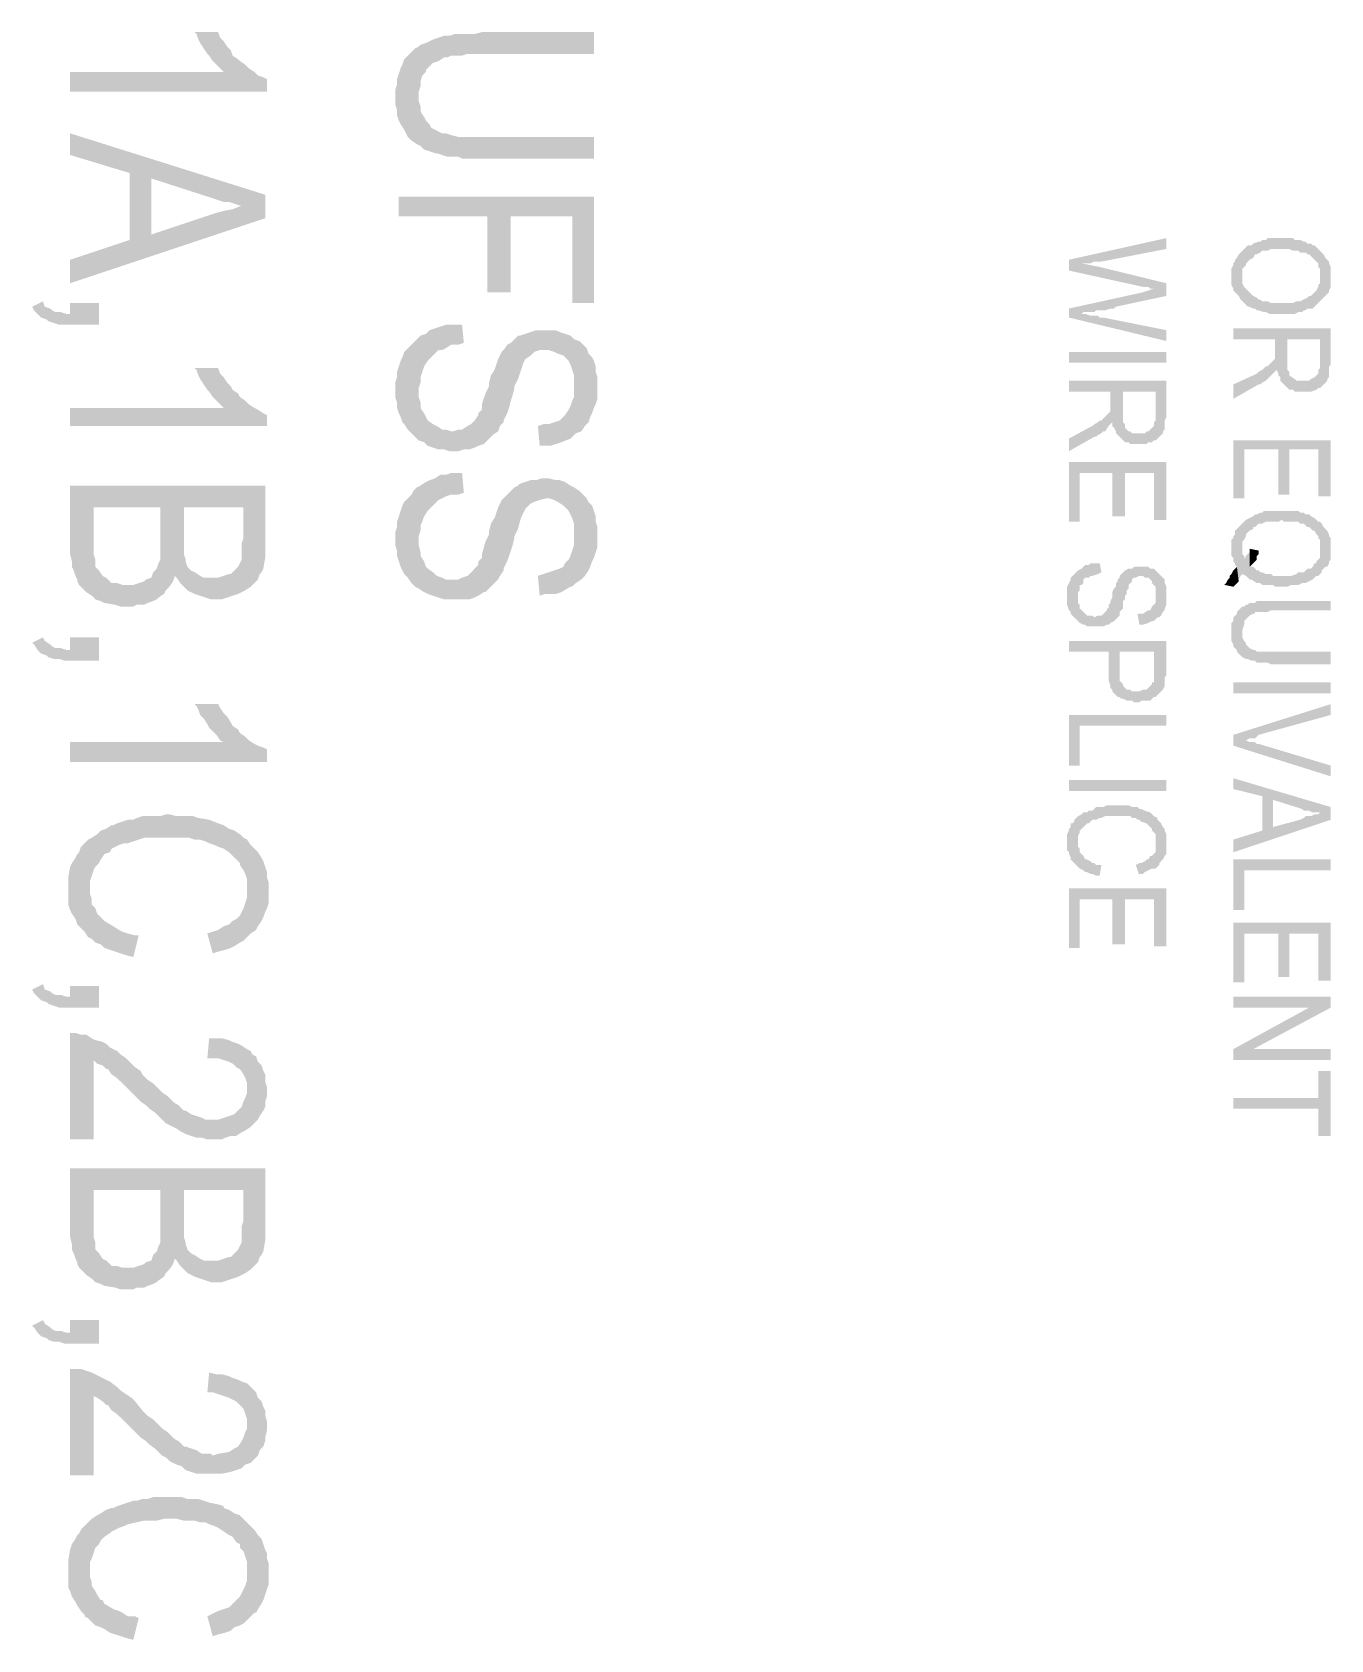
# Model space of a CAD drawing. Header units: inches. Extents: x -186 to 186, y -282 to 282.
# Drawn here: x 49.74 to 76.37, y 35.56 to 68.52 of the extents above; entities that cross this region are included whole.
import ezdxf

# ---------------------------------------------------------------- set-up
doc = ezdxf.new("R2010")
doc.units = ezdxf.units.IN
doc.header["$MEASUREMENT"] = 0
doc.layers.add('H', color=7, linetype='CONTINUOUS', lineweight=100)

msp = doc.modelspace()

# ---------------------------------------------------------------- hatches: boundary and pattern name
at = {"layer": 'H', "linetype": 'Continuous'}
for points in [[(54.556, 67.296), (54.556, 67.556), (54.481, 67.593), (54.37, 67.63), (54.296, 67.704), (54.185, 67.778), (54.111, 67.852), (54, 67.926), (53.963, 67.963), (53.852, 68.037), (53.815, 68.148), (53.741, 68.222), (53.667, 68.333), (53.667, 67.704), (50.519, 67.704), (50.519, 67.296)], [(53.667, 68.333), (53.593, 68.407), (53.556, 68.519), (53.074, 68.519), (53.111, 68.481), (53.148, 68.37), (53.185, 68.296), (53.259, 68.185), (53.333, 68.074), (53.37, 68.037), (53.444, 67.926), (53.519, 67.852), (53.593, 67.778), (53.667, 67.704)], [(61.259, 68.074), (61.259, 68.519), (58.963, 68.519), (58.815, 68.481), (58.667, 68.481), (58.519, 68.481), (58.407, 68.481), (58.296, 68.444), (58.185, 68.444), (58.074, 68.407), (57.963, 68.37), (57.889, 68.333), (57.815, 68.296), (57.704, 68.259), (57.667, 68.222), (57.667, 67.222), (57.667, 67.296), (57.704, 67.407), (57.704, 67.519), (57.741, 67.63), (57.815, 67.704), (57.815, 67.741), (57.889, 67.815), (57.963, 67.889), (58.074, 67.926), (58.185, 68), (58.259, 68), (58.333, 68.037), (58.444, 68.037), (58.556, 68.037), (58.667, 68.074), (58.963, 68.074)], [(61.259, 65.926), (61.259, 66.37), (58.704, 66.37), (58.593, 66.37), (58.481, 66.37), (58.333, 66.407), (58.222, 66.444), (58.148, 66.444), (58.074, 66.481), (58, 66.519), (57.926, 66.556), (57.889, 66.63), (57.815, 66.704), (57.778, 66.778), (57.704, 66.889), (57.704, 67), (57.667, 67.111), (57.667, 67.222), (57.667, 68.222), (57.593, 68.185), (57.519, 68.111), (57.444, 68.037), (57.37, 67.963), (57.333, 67.852), (57.296, 67.778), (57.259, 67.667), (57.222, 67.556), (57.222, 67.444), (57.185, 67.333), (57.185, 67.037), (57.222, 66.926), (57.222, 66.815), (57.259, 66.704), (57.296, 66.63), (57.37, 66.519), (57.407, 66.444), (57.444, 66.37), (57.519, 66.296), (57.63, 66.222), (57.704, 66.185), (57.778, 66.111), (57.889, 66.074), (58, 66.037), (58.037, 66.037), (58.148, 66), (58.259, 65.963), (58.333, 65.963), (58.481, 65.963), (58.556, 65.926), (58.704, 65.926), (58.815, 65.926), (58.963, 65.926)], [(54.519, 64.704), (54.519, 65.185), (50.519, 66.444), (50.519, 66), (51.741, 65.63), (51.741, 64.259), (52.185, 65.519), (53.333, 65.148), (53.444, 65.111), (53.556, 65.074), (53.667, 65.037), (53.778, 65.037), (53.889, 65), (54, 64.963), (54.111, 64.963)], [(54.519, 64.704), (54.111, 64.963), (54.037, 64.963), (53.852, 64.889), (53.667, 64.852), (53.519, 64.815), (53.407, 64.778), (53.296, 64.741), (52.185, 64.37), (52.185, 65.519), (51.741, 64.259), (50.519, 63.852), (50.519, 63.37)], [(61.259, 62.963), (61.259, 65.148), (57.259, 65.148), (57.259, 64.741), (59.074, 64.741), (59.074, 63.185), (59.556, 63.185), (59.556, 64.741), (60.815, 64.741), (60.815, 62.963)], [(73, 64.074), (73, 64.296), (71, 63.852), (71.259, 63.778), (71.296, 63.778), (71.333, 63.778), (71.407, 63.778), (71.444, 63.778), (71.519, 63.815), (71.63, 63.815), (71.667, 63.815)], [(76.37, 63.519), (76.37, 63.63), (76.37, 63.667), (76.37, 63.704), (76.333, 63.778), (76.333, 63.815), (76.296, 63.852), (76.259, 63.889), (76.222, 63.963), (76.185, 64), (76.148, 64.037), (76.111, 64.074), (76.074, 64.111), (76.037, 64.148), (76, 64.148), (75.963, 64.185), (75.889, 64.185), (75.852, 64.222), (75.815, 64.222), (75.741, 64.259), (75.704, 64.259), (75.63, 64.259), (75.593, 64.296), (75.519, 64.296), (75.185, 64.296), (75.148, 64.296), (75.074, 64.296), (75.037, 64.259), (74.963, 64.259), (74.926, 64.222), (74.889, 64.222), (74.778, 64.185), (74.741, 64.148), (74.667, 64.148), (74.63, 64.111), (74.593, 64.074), (74.556, 64.037), (74.519, 64), (74.481, 63.963), (74.444, 63.889), (74.407, 63.852), (74.407, 63.815), (74.37, 63.778), (74.37, 63.741), (74.333, 63.667), (74.333, 63.63), (74.333, 63.556), (74.333, 63.519), (74.333, 63.481), (74.333, 63.37), (74.333, 63.333), (74.37, 63.259), (74.37, 63.222), (74.407, 63.185), (74.444, 63.148), (74.481, 63.111), (74.519, 63.037), (74.556, 63), (74.556, 63.556), (74.556, 63.593), (74.556, 63.667), (74.593, 63.704), (74.63, 63.741), (74.63, 63.778), (74.667, 63.815), (74.704, 63.852), (74.778, 63.889), (74.815, 63.963), (74.852, 63.963), (74.926, 64), (74.963, 64.037), (75.037, 64.037), (75.074, 64.037), (75.148, 64.074), (75.259, 64.074), (75.333, 64.074), (75.407, 64.074), (75.519, 64.074), (75.593, 64.037), (75.667, 64.037), (75.704, 64.037), (75.741, 64), (75.815, 64), (75.852, 64), (75.889, 63.963), (75.926, 63.963), (75.963, 63.926), (76, 63.889), (76.037, 63.852), (76.074, 63.815), (76.111, 63.778), (76.111, 63.704), (76.148, 63.667), (76.148, 63.63), (76.148, 63), (76.185, 63.037), (76.222, 63.074), (76.259, 63.111), (76.296, 63.148), (76.333, 63.185), (76.333, 63.222), (76.37, 63.296), (76.37, 63.333), (76.37, 63.407), (76.37, 63.444)], [(73, 63.111), (73, 63.37), (71.63, 63.704), (71.259, 63.778), (71, 63.852), (71, 63.63), (72.519, 63.296), (72.556, 63.296), (72.63, 63.296), (72.667, 63.259), (72.741, 63.259)], [(76.148, 63), (76.148, 63.519), (76.148, 63.444), (76.148, 63.37), (76.111, 63.333), (76.111, 63.296), (76.074, 63.222), (76.037, 63.185), (76, 63.148), (75.963, 63.111), (75.926, 63.111), (75.889, 63.074), (75.815, 63.037), (75.741, 63), (75.704, 63), (75.667, 63), (75.593, 62.963), (75.519, 62.963), (75.185, 62.963), (75.148, 62.963), (75.074, 63), (75.037, 63), (74.963, 63), (74.926, 63.037), (74.889, 63.037), (74.852, 63.074), (74.778, 63.111), (74.741, 63.148), (74.704, 63.185), (74.667, 63.222), (74.63, 63.259), (74.593, 63.296), (74.556, 63.37), (74.556, 63.407), (74.556, 63.481), (74.556, 63.519), (74.556, 63), (74.593, 62.963), (74.63, 62.926), (74.667, 62.889), (74.704, 62.889), (74.778, 62.852), (74.815, 62.852), (74.852, 62.815), (74.889, 62.815), (75, 62.778), (75.037, 62.778), (75.111, 62.741), (75.185, 62.741), (75.222, 62.741), (75.481, 62.741), (75.556, 62.741), (75.63, 62.741), (75.704, 62.778), (75.778, 62.778), (75.815, 62.815), (75.852, 62.815), (75.889, 62.852), (75.926, 62.852), (76, 62.852), (76.037, 62.889), (76.074, 62.926), (76.111, 62.963)], [(51.111, 62.519), (51.111, 62.963), (50.519, 62.963), (50.519, 62.741), (50.444, 62.741), (50.333, 62.778), (50.222, 62.778), (50.148, 62.815), (50.111, 62.852), (50, 62.889), (49.963, 63), (49.741, 62.889), (49.778, 62.815), (49.852, 62.741), (49.926, 62.667), (50.037, 62.63), (50.074, 62.593), (50.185, 62.556), (50.296, 62.519), (50.407, 62.519), (50.519, 62.519)], [(73, 63.111), (72.741, 63.259), (72.519, 63.185), (71, 62.852), (71.259, 62.741), (71.296, 62.778), (71.37, 62.778), (71.407, 62.778), (71.481, 62.778), (71.519, 62.778), (71.556, 62.815), (71.63, 62.815), (71.704, 62.815), (71.741, 62.815), (71.852, 62.852), (71.926, 62.852), (71.963, 62.889)], [(73, 62.185), (73, 62.407), (71.704, 62.667), (71.63, 62.667), (71.593, 62.704), (71.519, 62.704), (71.481, 62.704), (71.444, 62.704), (71.333, 62.741), (71.259, 62.741), (71, 62.852), (71, 62.667)], [(61.333, 61.259), (61.333, 61.444), (61.296, 61.556), (61.296, 61.667), (61.259, 61.778), (61.222, 61.852), (61.148, 61.926), (61.111, 62.037), (61.037, 62.111), (60.963, 62.185), (60.852, 62.222), (60.778, 62.296), (60.667, 62.333), (60.556, 62.37), (60.481, 62.407), (60.333, 62.407), (60.185, 62.407), (60.074, 62.407), (59.963, 62.37), (59.852, 62.333), (59.741, 62.296), (59.704, 62.296), (59.63, 62.222), (59.556, 62.148), (59.481, 62.111), (59.407, 62), (59.37, 61.963), (59.333, 61.889), (59.296, 61.815), (59.259, 61.704), (59.222, 61.593), (59.148, 61.481), (59.111, 61.333), (59.111, 61.259), (59.037, 61.111), (59, 61), (58.963, 60.889), (58.963, 60.778), (58.889, 60.704), (58.889, 60.667), (58.815, 60.556), (58.741, 60.481), (58.667, 60.444), (58.556, 60.37), (58.481, 60.37), (58.37, 60.333), (58.333, 60.333), (58.222, 60.37), (58.148, 60.37), (58.037, 60.444), (57.963, 60.481), (57.852, 60.556), (57.815, 60.63), (57.778, 60.704), (57.704, 60.815), (57.704, 60.926), (57.667, 61.037), (57.667, 61.148), (57.63, 62.222), (57.556, 62.148), (57.519, 62.111), (57.444, 62.037), (57.37, 61.963), (57.333, 61.852), (57.296, 61.778), (57.259, 61.667), (57.222, 61.556), (57.222, 61.444), (57.185, 61.333), (57.185, 61.037), (57.222, 60.926), (57.222, 60.815), (57.259, 60.704), (57.296, 60.63), (57.333, 60.519), (57.37, 60.481), (57.444, 60.37), (57.519, 60.296), (57.593, 60.222), (57.667, 60.148), (57.778, 60.111), (57.852, 60.037), (57.963, 60), (58.074, 59.963), (58.185, 59.963), (58.296, 59.926), (58.481, 59.926), (58.593, 59.963), (58.704, 59.963), (58.815, 60), (58.889, 60.037), (59, 60.074), (59.037, 60.111), (59.111, 60.185), (59.185, 60.259), (59.296, 60.333), (59.333, 60.444), (59.407, 60.519), (59.407, 60.556), (59.444, 60.63), (59.481, 60.704), (59.519, 60.815), (59.556, 60.963), (59.593, 61.074), (59.63, 61.222), (59.63, 61.259), (59.704, 61.407), (59.741, 61.519), (59.778, 61.63), (59.815, 61.741), (59.852, 61.815), (59.963, 61.889), (60.037, 61.963), (60.148, 62), (60.296, 62), (60.333, 62), (60.444, 61.963), (60.519, 61.926), (60.63, 61.889), (60.704, 61.815), (60.741, 61.778), (60.778, 61.704), (60.815, 61.593), (60.852, 61.481), (60.852, 61.37), (60.852, 61.222), (60.889, 60.296), (61, 60.333), (61.074, 60.444), (61.148, 60.519), (61.185, 60.63), (61.222, 60.704), (61.259, 60.815), (61.296, 60.889), (61.333, 61), (61.333, 61.148)], [(58.593, 62.148), (58.556, 62.519), (58.444, 62.519), (58.333, 62.519), (58.222, 62.519), (58.111, 62.481), (58, 62.444), (57.889, 62.407), (57.815, 62.333), (57.704, 62.296), (57.63, 62.222), (57.667, 61.148), (57.667, 61.222), (57.704, 61.333), (57.704, 61.444), (57.741, 61.556), (57.778, 61.667), (57.852, 61.778), (57.926, 61.852), (58, 61.926), (58.074, 62), (58.148, 62), (58.222, 62.037), (58.333, 62.111), (58.481, 62.111)], [(76.37, 61.704), (76.37, 62.444), (74.37, 62.444), (74.37, 62.222), (75.222, 62.222), (75.222, 62), (75.259, 61.593), (75.296, 61.519), (75.296, 61.481), (75.333, 61.444), (75.333, 61.37), (75.37, 61.333), (75.407, 61.296), (75.444, 61.259), (75.481, 62.222), (76.148, 62.222), (76.148, 61.704), (76.148, 61.222), (76.185, 61.259), (76.222, 61.296), (76.259, 61.333), (76.296, 61.37), (76.296, 61.407), (76.333, 61.444), (76.333, 61.481), (76.333, 61.519), (76.333, 61.667)], [(75.259, 61.593), (75.222, 62), (75.222, 61.889), (75.222, 61.852), (75.222, 61.815), (75.185, 61.778), (75.148, 61.741), (75.111, 61.704), (75.074, 61.667), (75.037, 61.667), (75, 61.63), (74.963, 61.593), (74.889, 61.556), (74.852, 61.519), (74.778, 61.481), (74.37, 61.296), (74.37, 61), (74.889, 61.296), (74.926, 61.296), (74.963, 61.333), (75.037, 61.37), (75.074, 61.407), (75.111, 61.444), (75.222, 61.556)], [(76.148, 61.222), (76.148, 61.704), (76.148, 61.63), (76.111, 61.593), (76.111, 61.519), (76.074, 61.481), (76.037, 61.444), (75.963, 61.407), (75.926, 61.37), (75.852, 61.37), (75.704, 61.37), (75.667, 61.37), (75.63, 61.407), (75.519, 61.481), (75.519, 61.519), (75.519, 61.556), (75.481, 61.593), (75.481, 61.63), (75.481, 62.222), (75.444, 61.259), (75.481, 61.222), (75.519, 61.185), (75.593, 61.185), (75.63, 61.148), (75.704, 61.148), (75.889, 61.148), (75.963, 61.148), (76.074, 61.185), (76.111, 61.222)], [(71, 61.741), (73, 61.741), (73, 61.963), (71, 61.963)], [(54.556, 60.444), (54.556, 60.667), (54.481, 60.704), (54.37, 60.778), (54.296, 60.815), (54.185, 60.889), (54.111, 60.963), (54, 61.037), (53.963, 61.111), (53.852, 61.185), (53.815, 61.259), (53.741, 61.333), (53.667, 61.444), (53.667, 60.815), (50.519, 60.815), (50.519, 60.444)], [(53.667, 61.444), (53.593, 61.519), (53.556, 61.63), (53.074, 61.63), (53.111, 61.593), (53.148, 61.481), (53.185, 61.407), (53.259, 61.296), (53.333, 61.185), (53.37, 61.148), (53.444, 61.037), (53.519, 60.963), (53.593, 60.889), (53.667, 60.815)], [(73, 60.63), (73, 61.37), (71, 61.37), (71, 61.148), (71.852, 61.148), (71.852, 60.889), (71.889, 60.519), (71.889, 60.444), (71.926, 60.407), (71.963, 60.333), (71.963, 60.296), (72, 60.259), (72.074, 60.185), (72.111, 61.148), (72.778, 61.148), (72.778, 60.63), (72.778, 60.148), (72.815, 60.185), (72.852, 60.222), (72.889, 60.259), (72.926, 60.296), (72.926, 60.333), (72.963, 60.37), (72.963, 60.407), (72.963, 60.444), (72.963, 60.556)], [(60.889, 60.296), (60.852, 61.222), (60.852, 61.185), (60.852, 61.037), (60.815, 60.963), (60.778, 60.852), (60.741, 60.778), (60.667, 60.667), (60.63, 60.63), (60.556, 60.556), (60.444, 60.519), (60.333, 60.481), (60.222, 60.481), (60.111, 60.444), (60.148, 60.037), (60.259, 60.037), (60.37, 60.037), (60.481, 60.074), (60.593, 60.111), (60.778, 60.185), (60.815, 60.222)], [(72.778, 60.148), (72.778, 60.63), (72.778, 60.556), (72.741, 60.519), (72.741, 60.444), (72.704, 60.407), (72.667, 60.37), (72.63, 60.333), (72.593, 60.333), (72.556, 60.296), (72.481, 60.296), (72.333, 60.296), (72.296, 60.296), (72.259, 60.333), (72.222, 60.333), (72.185, 60.37), (72.148, 60.407), (72.148, 60.444), (72.148, 60.481), (72.111, 60.519), (72.111, 60.556), (72.111, 61.148), (72.074, 60.185), (72.111, 60.148), (72.148, 60.111), (72.222, 60.111), (72.259, 60.074), (72.333, 60.074), (72.519, 60.074), (72.593, 60.074), (72.63, 60.111), (72.704, 60.111), (72.741, 60.148)], [(71.889, 60.519), (71.852, 60.889), (71.852, 60.815), (71.852, 60.778), (71.852, 60.741), (71.815, 60.704), (71.741, 60.63), (71.704, 60.593), (71.667, 60.556), (71.63, 60.556), (71.593, 60.519), (71.519, 60.481), (71.481, 60.444), (71.407, 60.407), (71, 60.185), (71, 59.926), (71.519, 60.222), (71.556, 60.222), (71.593, 60.259), (71.667, 60.296), (71.704, 60.333), (71.741, 60.333), (71.815, 60.444), (71.852, 60.481)], [(76.37, 59), (76.37, 60.148), (74.37, 60.148), (74.37, 58.963), (74.593, 58.963), (74.593, 59.963), (75.296, 59.963), (75.296, 59.037), (75.519, 59.037), (75.519, 59.963), (76.111, 59.963), (76.111, 59)], [(73, 58.519), (73, 59.704), (71, 59.704), (71, 58.481), (71.222, 58.481), (71.222, 59.481), (71.889, 59.481), (71.889, 58.593), (72.148, 58.593), (72.148, 59.481), (72.741, 59.481), (72.741, 58.519)], [(61.333, 58.185), (61.333, 58.37), (61.296, 58.481), (61.296, 58.593), (61.259, 58.704), (61.222, 58.815), (61.148, 58.889), (61.111, 58.963), (61.037, 59.037), (60.963, 59.111), (60.852, 59.185), (60.778, 59.222), (60.667, 59.296), (60.556, 59.333), (60.481, 59.333), (60.333, 59.37), (60.185, 59.37), (60.074, 59.333), (59.963, 59.333), (59.852, 59.296), (59.741, 59.259), (59.704, 59.222), (59.63, 59.185), (59.556, 59.111), (59.481, 59.037), (59.407, 58.963), (59.37, 58.926), (59.333, 58.852), (59.296, 58.778), (59.259, 58.667), (59.222, 58.556), (59.148, 58.444), (59.111, 58.296), (59.111, 58.222), (59.037, 58.074), (58.963, 57.815), (58.963, 57.741), (58.889, 57.667), (58.889, 57.593), (58.815, 57.519), (58.741, 57.444), (58.667, 57.37), (58.556, 57.333), (58.481, 57.296), (58.37, 57.296), (58.333, 57.296), (58.222, 57.296), (58.148, 57.333), (58.037, 57.37), (57.963, 57.444), (57.852, 57.519), (57.815, 57.556), (57.778, 57.667), (57.704, 57.778), (57.704, 57.852), (57.667, 58), (57.667, 58.111), (57.63, 59.185), (57.556, 59.111), (57.519, 59.037), (57.444, 58.963), (57.37, 58.889), (57.333, 58.815), (57.296, 58.704), (57.259, 58.593), (57.222, 58.481), (57.222, 58.37), (57.185, 58.259), (57.185, 58), (57.222, 57.889), (57.222, 57.778), (57.259, 57.667), (57.296, 57.556), (57.333, 57.481), (57.37, 57.407), (57.444, 57.333), (57.519, 57.222), (57.593, 57.148), (57.667, 57.111), (57.778, 57.037), (57.852, 57), (57.963, 56.963), (58.074, 56.926), (58.185, 56.889), (58.296, 56.889), (58.481, 56.889), (58.593, 56.889), (58.704, 56.889), (58.815, 56.926), (58.889, 56.963), (59, 57.037), (59.037, 57.037), (59.111, 57.111), (59.185, 57.185), (59.296, 57.296), (59.333, 57.37), (59.407, 57.481), (59.407, 57.519), (59.444, 57.593), (59.481, 57.667), (59.519, 57.778), (59.556, 57.889), (59.593, 58), (59.63, 58.148), (59.63, 58.185), (59.704, 58.333), (59.741, 58.481), (59.778, 58.593), (59.815, 58.667), (59.852, 58.741), (59.963, 58.852), (60.037, 58.889), (60.148, 58.926), (60.296, 58.963), (60.333, 58.963), (60.444, 58.926), (60.519, 58.889), (60.63, 58.815), (60.704, 58.741), (60.741, 58.704), (60.778, 58.63), (60.815, 58.556), (60.852, 58.444), (60.852, 58.333), (60.852, 58.185), (60.889, 57.222), (61, 57.296), (61.074, 57.37), (61.148, 57.481), (61.185, 57.556), (61.222, 57.667), (61.259, 57.741), (61.296, 57.852), (61.333, 57.963), (61.333, 58.074)], [(58.593, 59.074), (58.556, 59.481), (58.444, 59.481), (58.333, 59.481), (58.222, 59.444), (58.111, 59.444), (58, 59.37), (57.889, 59.333), (57.815, 59.296), (57.704, 59.222), (57.63, 59.185), (57.667, 58.111), (57.667, 58.185), (57.704, 58.296), (57.704, 58.407), (57.741, 58.481), (57.778, 58.593), (57.852, 58.704), (57.926, 58.778), (58, 58.852), (58.074, 58.926), (58.148, 58.963), (58.222, 59), (58.333, 59.037), (58.481, 59.037)], [(54.519, 58), (54.519, 59.222), (50.519, 59.222), (50.519, 57.815), (50.556, 57.667), (50.556, 57.556), (50.593, 57.481), (50.63, 57.37), (50.667, 57.296), (50.667, 57.259), (50.704, 57.185), (50.778, 57.111), (50.852, 57.037), (50.963, 56.963), (51, 58.778), (52.37, 58.778), (52.37, 58.037), (52.444, 57), (52.481, 57.074), (52.556, 57.148), (52.63, 57.259), (52.667, 57.37), (52.704, 57.333), (52.778, 57.222), (52.852, 57.148), (52.852, 58.778), (54.074, 58.778), (54.074, 58.148), (54.111, 57.074), (54.222, 57.148), (54.296, 57.222), (54.37, 57.296), (54.407, 57.407), (54.444, 57.444), (54.481, 57.519), (54.519, 57.741), (54.519, 57.852)], [(52.444, 57), (52.37, 58.037), (52.37, 57.963), (52.37, 57.815), (52.37, 57.704), (52.333, 57.63), (52.296, 57.519), (52.222, 57.444), (52.185, 57.333), (52.074, 57.296), (52.037, 57.259), (51.926, 57.222), (51.815, 57.185), (51.704, 57.185), (51.593, 57.185), (51.481, 57.222), (51.37, 57.222), (51.296, 57.296), (51.259, 57.333), (51.185, 57.37), (51.111, 57.481), (51.037, 57.556), (51.037, 57.63), (51.037, 57.704), (51, 57.815), (51, 57.963), (51, 58.778), (50.963, 56.963), (51.037, 56.889), (51.148, 56.852), (51.222, 56.815), (51.444, 56.778), (51.556, 56.741), (51.815, 56.741), (51.889, 56.778), (52.037, 56.778), (52.111, 56.815), (52.222, 56.852), (52.296, 56.889), (52.333, 56.926)], [(54.111, 57.074), (54.074, 58.148), (54.037, 58.037), (54.037, 57.926), (54.037, 57.815), (54.037, 57.704), (54, 57.63), (53.963, 57.556), (53.889, 57.481), (53.815, 57.407), (53.778, 57.407), (53.667, 57.37), (53.556, 57.333), (53.37, 57.333), (53.259, 57.333), (53.185, 57.37), (53.074, 57.444), (53, 57.481), (52.926, 57.556), (52.889, 57.667), (52.889, 57.704), (52.852, 57.815), (52.852, 57.926), (52.852, 58.778), (52.852, 57.148), (52.926, 57.074), (53, 57.037), (53.074, 57), (53.185, 56.963), (53.296, 56.926), (53.407, 56.889), (53.63, 56.889), (53.741, 56.926), (53.852, 56.963), (53.963, 57), (54.037, 57.037)], [(76.37, 57.926), (76.37, 58.037), (76.37, 58.074), (76.37, 58.148), (76.333, 58.185), (76.333, 58.222), (76.296, 58.296), (76.259, 58.333), (76.222, 58.37), (76.185, 58.444), (76.148, 58.481), (76.111, 58.481), (76.074, 58.519), (76.037, 58.556), (75.963, 58.593), (75.926, 58.63), (75.889, 58.63), (75.852, 58.63), (75.815, 58.667), (75.741, 58.667), (75.704, 58.704), (75.667, 58.704), (75.593, 58.704), (75.519, 58.704), (75.185, 58.704), (75.148, 58.704), (75.074, 58.704), (75, 58.704), (74.963, 58.667), (74.926, 58.667), (74.852, 58.63), (74.815, 58.63), (74.778, 58.593), (74.704, 58.556), (74.63, 58.519), (74.593, 58.481), (74.556, 58.444), (74.519, 58.407), (74.481, 58.37), (74.444, 58.333), (74.407, 58.296), (74.407, 58.222), (74.37, 58.185), (74.37, 58.148), (74.333, 58.111), (74.333, 58.037), (74.333, 58), (74.333, 57.963), (74.333, 57.889), (74.333, 57.852), (74.333, 57.778), (74.37, 57.741), (74.37, 57.667), (74.407, 57.63), (74.407, 57.593), (74.444, 57.556), (74.481, 57.259), (74.481, 57.296), (74.519, 57.37), (74.556, 57.926), (74.556, 57.963), (74.556, 58.037), (74.556, 58.074), (74.593, 58.111), (74.63, 58.185), (74.63, 58.222), (74.667, 58.259), (74.704, 58.296), (74.778, 58.333), (74.778, 58.37), (74.815, 58.37), (74.852, 58.407), (74.889, 58.444), (74.963, 58.444), (75.037, 58.481), (75.148, 58.481), (75.296, 58.481), (75.37, 58.519), (75.407, 58.481), (75.519, 58.481), (75.593, 58.481), (75.63, 58.481), (75.704, 58.481), (75.741, 58.444), (75.815, 58.444), (75.852, 58.407), (75.889, 58.37), (75.926, 58.37), (75.963, 58.333), (76, 58.296), (76.037, 58.296), (76.074, 58.222), (76.111, 58.185), (76.111, 58.148), (76.148, 58.111), (76.148, 58.037), (76.148, 57.926), (76.185, 57.444), (76.185, 57.481), (76.222, 57.519), (76.259, 57.556), (76.296, 57.556), (76.333, 57.63), (76.333, 57.667), (76.37, 57.704), (76.37, 57.778), (76.37, 57.815), (76.37, 57.889)], [(60.889, 57.222), (60.852, 58.185), (60.852, 58.111), (60.852, 58), (60.815, 57.889), (60.778, 57.778), (60.741, 57.704), (60.667, 57.63), (60.63, 57.556), (60.556, 57.519), (60.444, 57.481), (60.333, 57.444), (60.222, 57.407), (60.111, 57.37), (60.148, 56.963), (60.259, 57), (60.37, 57), (60.481, 57), (60.593, 57.037), (60.778, 57.148), (60.815, 57.148)], [(76.185, 57.444), (76.148, 57.926), (76.148, 57.852), (76.148, 57.815), (76.148, 57.741), (76.111, 57.704), (76.074, 57.667), (76.074, 57.63), (76.037, 57.63), (76, 57.556), (75.963, 57.519), (75.889, 57.519), (75.815, 57.444), (75.741, 57.444), (75.704, 57.444), (75.667, 57.407), (75.556, 57.37), (75.185, 57.37), (75.148, 57.407), (75.074, 57.407), (75.037, 57.407), (74.963, 57.444), (74.926, 57.444), (74.889, 57.481), (74.852, 57.481), (74.815, 57.519), (74.778, 57.556), (74.704, 57.556), (74.704, 57.926), (74.704, 57.889), (74.704, 57.852), (74.667, 57.815), (74.63, 57.778), (74.593, 57.704), (74.593, 57.778), (74.556, 57.815), (74.556, 57.889), (74.556, 57.926), (74.519, 57.37), (74.556, 57.407), (74.63, 57.37), (74.667, 57.333), (74.704, 57.296), (74.741, 57.296), (74.852, 57.222), (74.889, 57.222), (74.926, 57.222), (74.963, 57.185), (75.037, 57.185), (75.074, 57.185), (75.148, 57.185), (75.185, 57.185), (75.222, 57.148), (75.481, 57.148), (75.556, 57.185), (75.63, 57.185), (75.667, 57.185), (75.704, 57.185), (75.778, 57.222), (75.815, 57.222), (75.852, 57.222), (75.926, 57.259), (76, 57.296), (76.037, 57.333), (76.074, 57.37), (76.111, 57.37)], [(74.889, 57.889), (74.704, 57.926), (74.704, 57.556), (74.741, 57.593), (74.778, 57.63), (74.815, 57.667), (74.852, 57.704), (74.852, 57.778), (74.889, 57.815)], [(73, 57), (73, 57.074), (73, 57.148), (72.963, 57.222), (72.963, 57.296), (72.926, 57.333), (72.889, 57.37), (72.852, 57.407), (72.815, 57.444), (72.778, 57.481), (72.741, 57.519), (72.667, 57.519), (72.63, 57.556), (72.593, 57.556), (72.519, 57.556), (72.481, 57.556), (72.444, 57.556), (72.37, 57.556), (72.333, 57.556), (72.296, 57.519), (72.222, 57.519), (72.148, 57.481), (72.074, 57.407), (72.037, 57.37), (72.037, 57.333), (72, 57.296), (72, 57.259), (71.963, 57.222), (71.963, 57.148), (71.926, 57.111), (71.889, 57.037), (71.889, 57), (71.889, 56.926), (71.852, 56.852), (71.852, 56.815), (71.815, 56.778), (71.815, 56.704), (71.778, 56.704), (71.778, 56.667), (71.741, 56.63), (71.667, 56.556), (71.63, 56.556), (71.593, 56.556), (71.519, 56.519), (71.481, 56.556), (71.407, 56.556), (71.37, 56.556), (71.333, 56.593), (71.296, 56.63), (71.259, 56.667), (71.222, 56.704), (71.222, 56.778), (71.185, 56.815), (71.185, 56.889), (71.185, 56.963), (71.185, 57.481), (71.148, 57.444), (71.111, 57.407), (71.037, 57.333), (71.037, 57.296), (71, 57.222), (70.963, 57.148), (70.963, 57.074), (70.963, 57.037), (70.963, 56.963), (70.963, 56.889), (70.963, 56.815), (70.963, 56.778), (71, 56.667), (71.037, 56.63), (71.037, 56.593), (71.074, 56.556), (71.111, 56.519), (71.148, 56.481), (71.185, 56.444), (71.222, 56.407), (71.296, 56.37), (71.333, 56.37), (71.37, 56.333), (71.444, 56.333), (71.667, 56.333), (71.704, 56.333), (71.778, 56.37), (71.815, 56.37), (71.852, 56.407), (71.926, 56.444), (71.963, 56.481), (72.037, 56.556), (72.037, 56.63), (72.074, 56.667), (72.111, 56.704), (72.111, 56.778), (72.111, 56.852), (72.148, 56.889), (72.148, 56.963), (72.185, 57), (72.185, 57.074), (72.222, 57.111), (72.222, 57.185), (72.259, 57.222), (72.296, 57.259), (72.296, 57.296), (72.333, 57.333), (72.37, 57.333), (72.444, 57.37), (72.519, 57.37), (72.556, 57.333), (72.63, 57.333), (72.667, 57.296), (72.704, 57.259), (72.704, 57.222), (72.741, 57.185), (72.778, 57.148), (72.778, 57.111), (72.778, 57.037), (72.778, 57), (72.815, 56.519), (72.852, 56.519), (72.889, 56.556), (72.926, 56.63), (72.963, 56.667), (72.963, 56.704), (73, 56.778), (73, 56.815), (73, 56.852), (73, 56.926)], [(71.667, 57.444), (71.63, 57.63), (71.519, 57.63), (71.444, 57.63), (71.407, 57.593), (71.333, 57.593), (71.296, 57.556), (71.259, 57.519), (71.185, 57.481), (71.185, 56.963), (71.185, 57.037), (71.222, 57.074), (71.222, 57.148), (71.222, 57.185), (71.259, 57.185), (71.296, 57.222), (71.296, 57.296), (71.333, 57.333), (71.407, 57.333), (71.444, 57.37), (71.481, 57.37), (71.593, 57.407)], [(74.481, 57.259), (74.444, 57.556), (74.407, 57.519), (74.37, 57.481), (74.333, 57.407), (74.296, 57.37), (74.296, 57.333), (74.259, 57.296), (74.222, 57.222), (74.185, 57.185), (74.37, 57.148), (74.407, 57.185), (74.444, 57.222)], [(72.815, 56.519), (72.778, 57), (72.778, 56.963), (72.778, 56.889), (72.778, 56.815), (72.741, 56.778), (72.704, 56.741), (72.667, 56.667), (72.63, 56.667), (72.519, 56.593), (72.481, 56.593), (72.407, 56.593), (72.444, 56.37), (72.481, 56.37), (72.519, 56.37), (72.63, 56.407), (72.704, 56.444), (72.741, 56.444), (72.778, 56.481)], [(76.37, 55.556), (76.37, 55.815), (75, 55.815), (74.963, 55.815), (74.889, 55.815), (74.852, 55.815), (74.815, 55.852), (74.778, 55.852), (74.704, 55.889), (74.667, 55.926), (74.63, 55.963), (74.63, 56), (74.593, 56.037), (74.556, 56.111), (74.556, 56.185), (74.556, 56.222), (74.556, 56.741), (74.444, 56.63), (74.444, 56.593), (74.407, 56.556), (74.37, 56.519), (74.37, 56.444), (74.333, 56.407), (74.333, 56.333), (74.333, 56.296), (74.333, 56.222), (74.333, 56.185), (74.333, 56.148), (74.333, 56.074), (74.333, 56.037), (74.37, 55.963), (74.37, 55.926), (74.407, 55.889), (74.444, 55.852), (74.444, 55.815), (74.519, 55.741), (74.556, 55.704), (74.63, 55.667), (74.667, 55.667), (74.741, 55.63), (74.778, 55.63), (74.815, 55.63), (74.852, 55.593), (74.889, 55.593), (74.963, 55.593), (75.074, 55.593), (75.148, 55.556), (75.185, 55.556)], [(76.37, 56.667), (76.37, 56.852), (75.037, 56.852), (75, 56.852), (74.926, 56.852), (74.852, 56.852), (74.815, 56.815), (74.778, 56.815), (74.704, 56.815), (74.667, 56.778), (74.63, 56.778), (74.593, 56.741), (74.556, 56.741), (74.556, 56.222), (74.556, 56.259), (74.593, 56.37), (74.593, 56.444), (74.63, 56.481), (74.667, 56.519), (74.704, 56.556), (74.778, 56.593), (74.815, 56.593), (74.815, 56.63), (74.852, 56.63), (74.889, 56.63), (74.963, 56.63), (75.074, 56.63), (75.148, 56.667), (75.185, 56.667)], [(51.111, 55.63), (51.111, 56.111), (50.519, 56.111), (50.519, 55.852), (50.444, 55.852), (50.333, 55.889), (50.222, 55.889), (50.148, 55.926), (50.111, 55.963), (50, 56.037), (49.963, 56.111), (49.741, 56), (49.778, 55.963), (49.852, 55.852), (49.926, 55.778), (50.037, 55.741), (50.074, 55.704), (50.185, 55.667), (50.296, 55.667), (50.407, 55.63), (50.519, 55.63)], [(73, 55.444), (73, 56.037), (71, 56.037), (71, 55.815), (71.815, 55.815), (71.815, 55.296), (71.815, 55.222), (71.852, 55.111), (71.852, 55.074), (71.889, 55.037), (71.889, 55), (71.926, 54.963), (71.963, 54.926), (72, 54.889), (72.037, 54.889), (72.037, 55.815), (72.741, 55.815), (72.741, 54.889), (72.778, 54.889), (72.815, 54.926), (72.852, 54.963), (72.889, 55), (72.926, 55.037), (72.963, 55.111), (72.963, 55.148), (72.963, 55.185), (72.963, 55.222), (72.963, 55.296), (73, 55.333)], [(72.741, 54.889), (72.741, 55.407), (72.741, 55.296), (72.741, 55.259), (72.741, 55.185), (72.704, 55.185), (72.704, 55.148), (72.667, 55.111), (72.593, 55.037), (72.556, 55.037), (72.519, 55.037), (72.444, 55), (72.296, 55), (72.259, 55.037), (72.185, 55.037), (72.148, 55.074), (72.111, 55.111), (72.111, 55.148), (72.074, 55.185), (72.037, 55.222), (72.037, 55.259), (72.037, 55.333), (72.037, 55.407), (72.037, 55.815), (72.037, 54.889), (72.074, 54.852), (72.111, 54.852), (72.185, 54.815), (72.222, 54.815), (72.296, 54.815), (72.333, 54.778), (72.444, 54.778), (72.481, 54.815), (72.556, 54.815), (72.63, 54.815), (72.667, 54.815), (72.704, 54.852)], [(74.37, 54.963), (76.37, 54.963), (76.37, 55.185), (74.37, 55.185)], [(53.667, 54.556), (53.593, 54.667), (53.556, 54.741), (53.074, 54.741), (53.111, 54.704), (53.148, 54.63), (53.185, 54.519), (53.259, 54.444), (53.333, 54.333), (53.37, 54.259), (53.444, 54.185), (53.519, 54.111), (53.593, 54), (53.667, 53.963)], [(76.37, 54.519), (76.37, 54.741), (74.37, 54.111), (74.556, 54), (74.593, 54), (74.63, 54), (74.704, 54.037), (74.741, 54.037), (74.815, 54.037), (74.852, 54.074), (74.889, 54.111)], [(54.556, 53.556), (54.556, 53.815), (54.481, 53.852), (54.37, 53.889), (54.296, 53.926), (54.185, 54), (54.111, 54.074), (54, 54.148), (53.963, 54.222), (53.852, 54.296), (53.815, 54.37), (53.741, 54.481), (53.667, 54.556), (53.667, 53.963), (50.519, 53.963), (50.519, 53.556)], [(73, 54.296), (73, 54.519), (71, 54.519), (71, 53.481), (71.222, 53.481), (71.222, 54.296)], [(76.37, 53.259), (76.37, 53.481), (74.889, 53.926), (74.852, 53.926), (74.815, 53.963), (74.741, 53.963), (74.704, 53.963), (74.63, 54), (74.556, 54), (74.37, 54.111), (74.37, 53.889)], [(71, 52.963), (73, 52.963), (73, 53.185), (71, 53.185)], [(76.37, 52.37), (76.37, 52.63), (74.37, 53.222), (74.37, 53), (74.963, 52.852), (74.963, 52.148), (75.185, 52.778), (75.778, 52.593), (75.815, 52.556), (75.852, 52.556), (75.926, 52.556), (76, 52.519), (76.037, 52.519), (76.111, 52.519), (76.148, 52.519)], [(76.37, 52.37), (76.148, 52.519), (76.111, 52.481), (76.074, 52.481), (76.037, 52.481), (75.963, 52.444), (75.926, 52.444), (75.852, 52.444), (75.815, 52.407), (75.741, 52.37), (75.185, 52.222), (75.185, 52.778), (74.963, 52.148), (74.37, 51.963), (74.37, 51.704)], [(54.148, 51.963), (54.074, 52), (54, 52.074), (53.889, 52.148), (53.778, 52.185), (53.667, 52.259), (53.556, 52.296), (53.37, 52.37), (53.148, 52.407), (53.037, 52.444), (52.926, 52.444), (52.815, 52.444), (52.704, 52.444), (52.556, 52.481), (52.481, 52.481), (52.37, 52.444), (52.222, 52.444), (52.111, 52.444), (52, 52.444), (51.889, 52.407), (51.815, 52.37), (51.704, 52.37), (51.593, 52.333), (51.481, 52.296), (51.407, 52.259), (51.37, 52.259), (51.259, 52.185), (51.148, 52.148), (51.074, 52.074), (50.963, 52), (50.889, 51.963), (50.815, 51.889), (50.741, 51.815), (50.704, 51.704), (50.667, 51.667), (50.63, 51.593), (50.556, 51.481), (50.519, 51.407), (50.481, 51.185), (50.481, 51.074), (50.481, 50.852), (50.481, 50.741), (50.481, 50.63), (50.519, 50.519), (50.556, 50.444), (50.63, 50.333), (50.667, 50.222), (50.741, 50.148), (50.815, 50.074), (50.889, 49.963), (50.926, 50.963), (50.926, 51), (50.926, 51.111), (50.963, 51.222), (51, 51.333), (51.037, 51.407), (51.111, 51.481), (51.148, 51.556), (51.222, 51.667), (51.333, 51.704), (51.37, 51.778), (51.444, 51.815), (51.519, 51.852), (51.63, 51.889), (51.704, 51.889), (52.037, 52), (52.148, 52), (52.296, 52), (52.444, 52), (52.704, 52), (52.852, 52), (52.963, 52), (53.074, 51.963), (53.185, 51.963), (53.296, 51.926), (53.37, 51.889), (53.481, 51.852), (53.556, 51.815), (53.667, 51.778), (53.778, 51.704), (53.852, 51.63), (53.926, 51.556), (54, 51.481), (54, 51.444), (54.074, 51.333), (54.111, 51.259), (54.148, 51.148), (54.148, 51.037), (54.148, 50.926)], [(72.815, 52.407), (72.741, 52.444), (72.704, 52.481), (72.667, 52.519), (72.556, 52.556), (72.481, 52.593), (72.444, 52.593), (72.407, 52.63), (72.333, 52.63), (72.296, 52.63), (72.222, 52.667), (72.185, 52.667), (72.111, 52.667), (71.889, 52.667), (71.852, 52.667), (71.778, 52.667), (71.704, 52.63), (71.667, 52.63), (71.63, 52.63), (71.556, 52.63), (71.519, 52.593), (71.481, 52.556), (71.407, 52.556), (71.37, 52.519), (71.296, 52.519), (71.259, 52.481), (71.185, 52.444), (71.148, 52.407), (71.111, 52.37), (71.111, 52.333), (71.074, 52.296), (71.037, 52.296), (71.037, 52.222), (71, 52.185), (71, 52.148), (70.963, 52.074), (70.963, 52.037), (70.963, 51.963), (70.963, 51.889), (70.963, 51.852), (70.963, 51.815), (70.963, 51.741), (71, 51.704), (71, 51.667), (71.037, 51.593), (71.037, 51.556), (71.074, 51.519), (71.148, 51.444), (71.185, 51.926), (71.185, 52.037), (71.222, 52.111), (71.222, 52.148), (71.259, 52.185), (71.296, 52.222), (71.333, 52.259), (71.37, 52.296), (71.407, 52.296), (71.444, 52.333), (71.481, 52.37), (71.519, 52.37), (71.556, 52.37), (71.63, 52.407), (71.667, 52.407), (71.741, 52.444), (71.815, 52.444), (71.852, 52.444), (72.148, 52.444), (72.185, 52.444), (72.259, 52.444), (72.296, 52.407), (72.37, 52.407), (72.407, 52.37), (72.444, 52.37), (72.481, 52.333), (72.593, 52.296), (72.63, 52.259), (72.667, 52.222), (72.704, 52.185), (72.704, 52.148), (72.741, 52.111), (72.778, 52.074), (72.778, 52), (72.778, 51.963), (72.778, 51.889)], [(73, 51.889), (73, 51.963), (73, 52.037), (73, 52.074), (72.963, 52.148), (72.963, 52.185), (72.926, 52.222), (72.889, 52.296), (72.852, 52.333), (72.815, 52.37), (72.815, 52.407), (72.778, 51.889), (72.778, 51.815), (72.778, 51.778), (72.778, 51.704), (72.741, 51.667), (72.704, 51.63), (72.667, 51.63), (72.63, 51.556), (72.593, 51.556), (72.556, 51.519), (72.481, 51.481), (72.444, 51.481), (72.37, 51.444), (72.444, 51.222), (72.444, 51.259), (72.519, 51.259), (72.556, 51.296), (72.704, 51.37), (72.778, 51.37), (72.815, 51.407), (72.852, 51.444), (72.852, 51.481), (72.889, 51.519), (72.926, 51.556), (72.963, 51.63), (73, 51.667), (73, 51.704), (73, 51.778), (73, 51.815)], [(54.593, 50.889), (54.593, 51.074), (54.556, 51.185), (54.556, 51.296), (54.519, 51.407), (54.481, 51.519), (54.444, 51.593), (54.37, 51.704), (54.296, 51.778), (54.222, 51.852), (54.148, 51.963), (54.148, 50.926), (54.148, 50.852), (54.148, 50.778), (54.111, 50.667), (54.074, 50.556), (54.037, 50.481), (54, 50.407), (53.926, 50.333), (53.852, 50.296), (53.778, 50.222), (53.667, 50.185), (53.556, 50.111), (53.444, 50.074), (53.333, 50.037), (53.444, 49.63), (53.556, 49.667), (53.704, 49.704), (53.815, 49.741), (53.889, 49.778), (54, 49.852), (54.074, 49.889), (54.148, 49.963), (54.222, 50.037), (54.333, 50.111), (54.37, 50.185), (54.444, 50.296), (54.481, 50.37), (54.519, 50.481), (54.556, 50.556), (54.593, 50.667), (54.593, 50.815)], [(71.667, 51.444), (71.63, 51.444), (71.556, 51.444), (71.519, 51.481), (71.481, 51.481), (71.444, 51.519), (71.37, 51.556), (71.333, 51.556), (71.296, 51.63), (71.259, 51.667), (71.222, 51.704), (71.222, 51.778), (71.185, 51.815), (71.185, 51.852), (71.185, 51.926), (71.148, 51.444), (71.185, 51.407), (71.222, 51.37), (71.296, 51.333), (71.333, 51.296), (71.37, 51.296), (71.444, 51.259), (71.481, 51.259), (71.556, 51.222), (71.63, 51.222)], [(76.37, 51.333), (76.37, 51.556), (74.37, 51.556), (74.37, 50.519), (74.593, 50.519), (74.593, 51.333)], [(51.926, 50), (51.852, 50), (51.704, 50.037), (51.593, 50.074), (51.519, 50.111), (51.407, 50.185), (51.222, 50.296), (51.185, 50.333), (51.148, 50.37), (51.074, 50.444), (51.037, 50.556), (50.963, 50.63), (50.963, 50.741), (50.926, 50.852), (50.926, 50.963), (50.889, 49.963), (50.963, 49.926), (51.037, 49.852), (51.148, 49.815), (51.222, 49.741), (51.333, 49.704), (51.444, 49.667), (51.556, 49.63), (51.667, 49.593), (51.815, 49.556)], [(73, 49.778), (73, 50.963), (71, 50.963), (71, 49.741), (71.222, 49.741), (71.222, 50.741), (71.889, 50.741), (71.889, 49.815), (72.148, 49.815), (72.148, 50.741), (72.741, 50.741), (72.741, 49.778)], [(76.37, 49.074), (76.37, 50.259), (74.37, 50.259), (74.37, 49.037), (74.593, 49.037), (74.593, 50.037), (75.296, 50.037), (75.296, 49.148), (75.519, 49.148), (75.519, 50.037), (76.111, 50.037), (76.111, 49.074)], [(51.111, 48.519), (51.111, 48.963), (50.519, 48.963), (50.519, 48.741), (50.444, 48.741), (50.333, 48.778), (50.222, 48.778), (50.148, 48.815), (50.111, 48.852), (50, 48.889), (49.963, 49), (49.741, 48.889), (49.778, 48.815), (49.852, 48.741), (49.926, 48.667), (50.037, 48.63), (50.074, 48.593), (50.185, 48.556), (50.296, 48.519), (50.407, 48.519), (50.519, 48.519)], [(76.37, 48.519), (76.37, 48.741), (74.37, 48.741), (74.37, 48.519), (75.926, 48.519)], [(76.37, 48.519), (75.926, 48.519), (74.37, 47.667), (74.778, 47.667)], [(54.222, 46.074), (54.148, 46.852), (54.148, 46.778), (54.111, 46.667), (54.074, 46.593), (54.037, 46.481), (53.963, 46.407), (53.889, 46.333), (53.778, 46.296), (53.556, 46.222), (53.444, 46.222), (53.407, 46.222), (53.296, 46.222), (53.222, 46.259), (53.111, 46.296), (53, 46.333), (52.889, 46.407), (52.852, 46.407), (52.815, 46.444), (52.741, 46.519), (52.667, 46.556), (52.593, 46.63), (52.519, 46.704), (52.407, 46.778), (52.222, 46.963), (52.111, 47.037), (52, 47.148), (51.963, 47.222), (51.852, 47.296), (51.778, 47.37), (51.667, 47.481), (51.556, 47.556), (51.481, 47.63), (51.333, 47.704), (51.259, 47.778), (51.185, 47.815), (51.037, 47.852), (50.963, 47.889), (50.852, 47.963), (50.741, 47.963), (50.63, 48), (50.519, 48), (50.519, 45.815), (51, 45.815), (51, 47.444), (51.074, 47.37), (51.185, 47.333), (51.259, 47.259), (51.296, 47.259), (51.37, 47.148), (51.481, 47.074), (51.556, 47), (51.778, 46.778), (51.852, 46.704), (51.963, 46.593), (52.074, 46.519), (52.148, 46.444), (52.259, 46.37), (52.333, 46.296), (52.407, 46.222), (52.481, 46.148), (52.556, 46.111), (52.63, 46.074), (52.704, 46.037), (52.815, 45.963), (52.889, 45.926), (53, 45.889), (53.111, 45.852), (53.222, 45.852), (53.333, 45.815), (53.63, 45.815), (53.704, 45.852), (53.815, 45.889), (53.926, 45.889), (54.037, 45.963), (54.111, 46)], [(54.556, 46.852), (54.556, 46.889), (54.519, 47), (54.519, 47.148), (54.481, 47.222), (54.444, 47.333), (54.37, 47.407), (54.333, 47.519), (54.259, 47.556), (54.222, 47.63), (54.148, 47.667), (54.037, 47.741), (53.963, 47.778), (53.852, 47.815), (53.778, 47.852), (53.63, 47.889), (53.519, 47.889), (53.37, 47.889), (53.333, 47.481), (53.444, 47.481), (53.556, 47.481), (53.667, 47.444), (53.778, 47.407), (53.852, 47.37), (53.926, 47.296), (54, 47.259), (54.074, 47.148), (54.111, 47.074), (54.148, 46.963), (54.148, 46.852), (54.222, 46.074), (54.296, 46.148), (54.37, 46.222), (54.407, 46.296), (54.481, 46.407), (54.519, 46.481), (54.519, 46.593), (54.556, 46.704)], [(76.37, 47.444), (76.37, 47.667), (74.778, 47.667), (74.37, 47.667), (74.37, 47.444)], [(76.37, 45.889), (76.37, 47.222), (76.111, 47.222), (76.111, 46.667), (74.37, 46.667), (74.37, 46.444), (76.111, 46.444), (76.111, 45.889)], [(54.519, 44), (54.519, 45.222), (50.519, 45.222), (50.519, 43.815), (50.556, 43.667), (50.556, 43.556), (50.593, 43.481), (50.63, 43.37), (50.667, 43.296), (50.667, 43.259), (50.704, 43.185), (50.778, 43.111), (50.852, 43.037), (50.963, 42.963), (51, 44.778), (52.37, 44.778), (52.37, 44.037), (52.444, 43), (52.481, 43.074), (52.556, 43.148), (52.63, 43.259), (52.667, 43.37), (52.704, 43.333), (52.778, 43.222), (52.852, 43.148), (52.852, 44.778), (54.074, 44.778), (54.074, 44.148), (54.111, 43.074), (54.222, 43.148), (54.296, 43.222), (54.37, 43.296), (54.407, 43.407), (54.444, 43.444), (54.481, 43.519), (54.519, 43.741), (54.519, 43.852)], [(52.444, 43), (52.37, 44.037), (52.37, 43.963), (52.37, 43.815), (52.37, 43.704), (52.333, 43.63), (52.296, 43.519), (52.222, 43.444), (52.185, 43.333), (52.074, 43.296), (52.037, 43.259), (51.926, 43.222), (51.815, 43.185), (51.704, 43.185), (51.593, 43.185), (51.481, 43.222), (51.37, 43.222), (51.296, 43.296), (51.259, 43.333), (51.185, 43.37), (51.111, 43.481), (51.037, 43.556), (51.037, 43.63), (51.037, 43.704), (51, 43.815), (51, 43.963), (51, 44.778), (50.963, 42.963), (51.037, 42.889), (51.148, 42.852), (51.222, 42.815), (51.444, 42.778), (51.556, 42.741), (51.815, 42.741), (51.889, 42.778), (52.037, 42.778), (52.111, 42.815), (52.222, 42.852), (52.296, 42.889), (52.333, 42.926)], [(54.111, 43.074), (54.074, 44.148), (54.037, 44.037), (54.037, 43.926), (54.037, 43.815), (54.037, 43.704), (54, 43.63), (53.963, 43.556), (53.889, 43.481), (53.815, 43.407), (53.778, 43.407), (53.667, 43.37), (53.556, 43.333), (53.37, 43.333), (53.259, 43.333), (53.185, 43.37), (53.074, 43.444), (53, 43.481), (52.926, 43.556), (52.889, 43.667), (52.889, 43.704), (52.852, 43.815), (52.852, 43.926), (52.852, 44.778), (52.852, 43.148), (52.926, 43.074), (53, 43.037), (53.074, 43), (53.185, 42.963), (53.296, 42.926), (53.407, 42.889), (53.63, 42.889), (53.741, 42.926), (53.852, 42.963), (53.963, 43), (54.037, 43.037)], [(51.111, 41.63), (51.111, 42.111), (50.519, 42.111), (50.519, 41.852), (50.444, 41.852), (50.333, 41.889), (50.222, 41.889), (50.148, 41.926), (50.111, 41.963), (50, 42.037), (49.963, 42.111), (49.741, 42), (49.778, 41.963), (49.852, 41.852), (49.926, 41.778), (50.037, 41.741), (50.074, 41.704), (50.185, 41.667), (50.296, 41.667), (50.407, 41.63), (50.519, 41.63)], [(54.222, 39.185), (54.148, 39.963), (54.148, 39.889), (54.111, 39.815), (54.074, 39.704), (54.037, 39.63), (53.963, 39.519), (53.889, 39.481), (53.778, 39.407), (53.556, 39.37), (53.444, 39.333), (53.407, 39.37), (53.296, 39.37), (53.222, 39.37), (53.111, 39.444), (53, 39.481), (52.889, 39.519), (52.852, 39.519), (52.815, 39.556), (52.741, 39.63), (52.667, 39.667), (52.593, 39.741), (52.519, 39.815), (52.407, 39.889), (52.333, 39.963), (52.222, 40.074), (52.111, 40.148), (52, 40.259), (51.852, 40.444), (51.778, 40.519), (51.667, 40.593), (51.556, 40.667), (51.481, 40.741), (51.333, 40.852), (51.259, 40.889), (51.185, 40.926), (51.037, 41), (50.963, 41.037), (50.852, 41.074), (50.741, 41.111), (50.63, 41.111), (50.519, 41.111), (50.519, 38.926), (51, 38.926), (51, 40.556), (51.074, 40.519), (51.185, 40.444), (51.259, 40.37), (51.296, 40.37), (51.37, 40.259), (51.481, 40.185), (51.556, 40.111), (51.778, 39.889), (51.852, 39.815), (51.963, 39.704), (52.074, 39.63), (52.148, 39.556), (52.259, 39.481), (52.333, 39.407), (52.407, 39.333), (52.481, 39.296), (52.556, 39.222), (52.63, 39.185), (52.704, 39.148), (52.815, 39.111), (52.889, 39.037), (53, 39), (53.111, 38.963), (53.222, 38.963), (53.333, 38.963), (53.63, 38.963), (53.815, 39), (53.926, 39.037), (54.037, 39.074), (54.111, 39.148)], [(54.556, 39.963), (54.556, 40.037), (54.519, 40.148), (54.519, 40.259), (54.481, 40.333), (54.444, 40.444), (54.37, 40.519), (54.333, 40.63), (54.259, 40.704), (54.222, 40.741), (54.148, 40.815), (54.037, 40.852), (53.963, 40.889), (53.852, 40.926), (53.778, 40.963), (53.63, 41), (53.519, 41), (53.37, 41.037), (53.333, 40.63), (53.444, 40.63), (53.556, 40.593), (53.667, 40.556), (53.778, 40.519), (53.852, 40.481), (53.926, 40.444), (54, 40.37), (54.074, 40.296), (54.111, 40.185), (54.148, 40.074), (54.148, 39.963), (54.222, 39.185), (54.296, 39.259), (54.37, 39.333), (54.407, 39.444), (54.481, 39.519), (54.519, 39.63), (54.519, 39.704), (54.556, 39.852)], [(54.148, 37.963), (54.074, 38.037), (54, 38.111), (53.889, 38.148), (53.778, 38.222), (53.667, 38.259), (53.667, 38.296), (53.556, 38.333), (53.37, 38.37), (53.148, 38.444), (53.037, 38.444), (52.926, 38.444), (52.815, 38.481), (52.704, 38.481), (52.556, 38.481), (52.481, 38.481), (52.37, 38.481), (52.222, 38.481), (52.111, 38.444), (52, 38.444), (51.889, 38.407), (51.815, 38.407), (51.704, 38.37), (51.593, 38.333), (51.481, 38.296), (51.407, 38.259), (51.37, 38.259), (51.259, 38.222), (51.148, 38.148), (51.074, 38.111), (50.963, 38.037), (50.889, 37.963), (50.815, 37.889), (50.741, 37.815), (50.704, 37.741), (50.667, 37.704), (50.63, 37.63), (50.556, 37.519), (50.519, 37.407), (50.481, 37.185), (50.481, 37.074), (50.481, 36.852), (50.481, 36.778), (50.481, 36.63), (50.519, 36.556), (50.556, 36.444), (50.63, 36.333), (50.667, 36.259), (50.741, 36.148), (50.815, 36.074), (50.815, 36.037), (50.889, 36), (50.926, 36.963), (50.926, 37), (50.926, 37.148), (50.963, 37.222), (51, 37.333), (51.037, 37.444), (51.111, 37.519), (51.148, 37.593), (51.222, 37.667), (51.333, 37.741), (51.37, 37.778), (51.519, 37.852), (51.63, 37.889), (51.704, 37.926), (52.037, 38), (52.148, 38), (52.296, 38), (52.444, 38.037), (52.704, 38.037), (52.852, 38), (52.963, 38), (53.074, 38), (53.185, 37.963), (53.296, 37.963), (53.37, 37.926), (53.481, 37.889), (53.556, 37.852), (53.667, 37.778), (53.778, 37.704), (53.852, 37.667), (53.926, 37.556), (54, 37.519), (54, 37.444), (54.074, 37.37), (54.111, 37.259), (54.148, 37.148), (54.148, 37.037), (54.148, 36.926)], [(54.593, 36.926), (54.593, 37.111), (54.556, 37.222), (54.556, 37.333), (54.519, 37.407), (54.481, 37.519), (54.444, 37.63), (54.37, 37.704), (54.296, 37.815), (54.222, 37.889), (54.148, 37.963), (54.148, 36.926), (54.148, 36.852), (54.148, 36.778), (54.111, 36.667), (54.074, 36.593), (54.037, 36.519), (54, 36.444), (53.852, 36.296), (53.778, 36.222), (53.667, 36.185), (53.556, 36.148), (53.333, 36.037), (53.444, 35.63), (53.556, 35.667), (53.704, 35.704), (53.815, 35.741), (53.889, 35.815), (54, 35.852), (54.074, 35.889), (54.148, 35.963), (54.222, 36.037), (54.296, 36.111), (54.333, 36.111), (54.37, 36.185), (54.444, 36.296), (54.481, 36.37), (54.519, 36.481), (54.556, 36.593), (54.593, 36.704), (54.593, 36.815)], [(51.926, 36), (51.852, 36.037), (51.704, 36.037), (51.593, 36.111), (51.519, 36.148), (51.407, 36.185), (51.222, 36.296), (51.185, 36.37), (51.148, 36.37), (51.074, 36.481), (51.037, 36.556), (50.963, 36.667), (50.963, 36.741), (50.926, 36.852), (50.926, 36.963), (50.889, 36), (50.963, 35.926), (51.037, 35.852), (51.148, 35.815), (51.222, 35.778), (51.333, 35.704), (51.444, 35.667), (51.556, 35.63), (51.667, 35.593), (51.815, 35.556)]]:
    msp.add_hatch(color=0, dxfattribs=at).paths.add_polyline_path(points)

doc.saveas('drawing.dxf')
